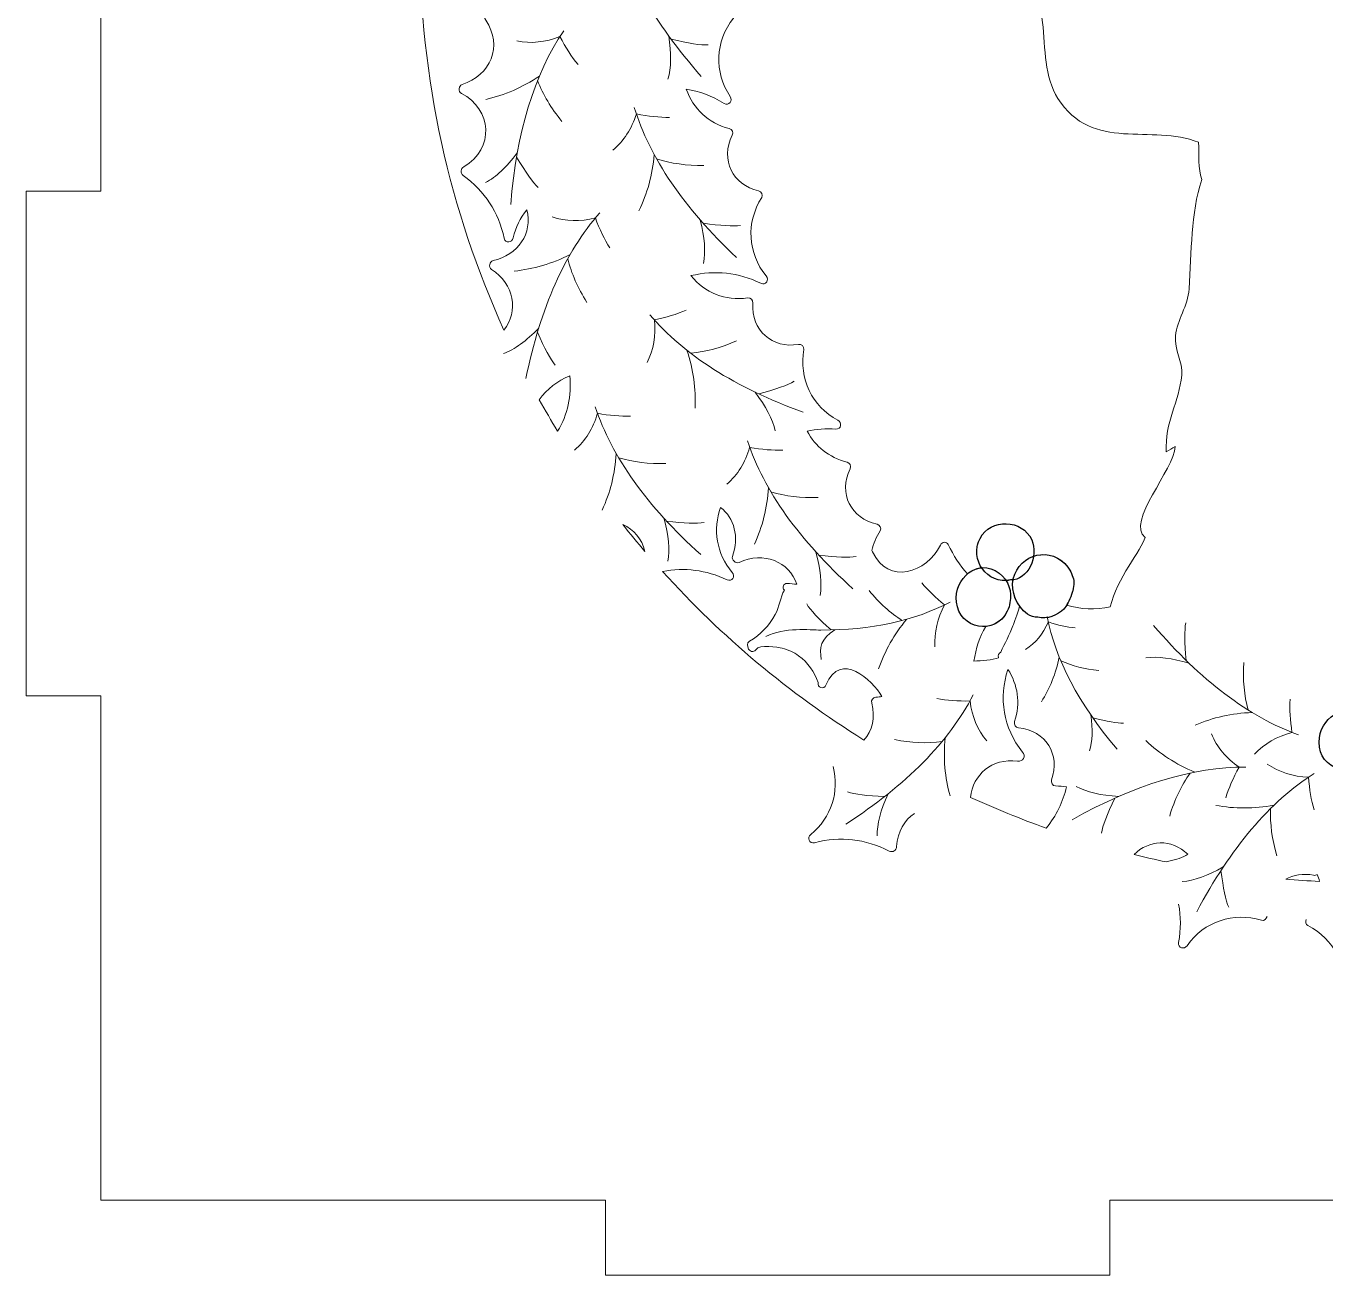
# Model space of a CAD drawing. Header units: millimetres. Extents: x -1983 to 1983, y -412 to 412.
# Drawn here: x -1982.7 to -1930.6, y -24.7 to 25.3 of the extents above; entities that cross this region are included whole.
import ezdxf

# ---------------------------------------------------------------- set-up
doc = ezdxf.new("R2010")
doc.units = ezdxf.units.MM
doc.header["$MEASUREMENT"] = 0
doc.layers.add('Camada 1', color=7, linetype='Continuous')

msp = doc.modelspace()

# ---------------------------------------------------------------- linework, layer by layer
at = {"layer": 'Camada 1', "color": 250, "lineweight": 9}
for points, knots in [([(-1919.0976, -24.6808), (-1919.0976, -24.6808), (-1898.8976, -24.6808), (-1898.8976, -24.6808), (-1898.8976, -24.6808), (-1898.8976, -24.6808), (-1898.8976, -21.6808), (-1898.8976, -21.6808), (-1898.8976, -21.6808), (-1898.8976, -21.6808), (-1878.6976, -21.6808), (-1878.6976, -21.6808), (-1878.6976, -21.6808), (-1878.6976, -21.6808), (-1878.6976, -1.4808), (-1878.6976, -1.4808), (-1878.6976, -1.4808), (-1878.6976, -1.4808), (-1875.6976, -1.4808), (-1875.6976, -1.4808), (-1875.6976, -1.4808), (-1875.6976, -1.4808), (-1875.6976, 18.7192), (-1875.6976, 18.7192), (-1875.6976, 18.7192), (-1875.6976, 18.7192), (-1878.6976, 18.7192), (-1878.6976, 18.7192), (-1878.6976, 18.7192), (-1878.6976, 18.7192), (-1878.6976, 38.9192), (-1878.6976, 38.9192), (-1878.6976, 38.9192), (-1878.6976, 38.9192), (-1875.6976, 38.9192), (-1875.6976, 38.9192), (-1875.6976, 38.9192), (-1875.6976, 38.9192), (-1875.6976, 59.1192), (-1875.6976, 59.1192), (-1875.6976, 59.1192), (-1875.6976, 59.1192), (-1878.6976, 59.1192), (-1878.6976, 59.1192), (-1878.6976, 59.1192), (-1878.6976, 59.1192), (-1878.6976, 79.3192), (-1878.6976, 79.3192), (-1878.6976, 79.3192), (-1878.6976, 79.3192), (-1898.8976, 79.3192), (-1898.8976, 79.3192), (-1898.8976, 79.3192), (-1898.8976, 79.3192), (-1898.8976, 82.3192), (-1898.8976, 82.3192), (-1898.8976, 82.3192), (-1898.8976, 82.3192), (-1919.0976, 82.3192), (-1919.0976, 82.3192), (-1919.0976, 82.3192), (-1919.0976, 82.3192), (-1919.0976, 79.3192), (-1919.0976, 79.3192), (-1919.0976, 79.3192), (-1919.0976, 79.3192), (-1939.2976, 79.3192), (-1939.2976, 79.3192), (-1939.2976, 79.3192), (-1939.2976, 79.3192), (-1939.2976, 82.3192), (-1939.2976, 82.3192), (-1939.2976, 82.3192), (-1939.2976, 82.3192), (-1959.4976, 82.3192), (-1959.4976, 82.3192), (-1959.4976, 82.3192), (-1959.4976, 82.3192), (-1959.4976, 79.3192), (-1959.4976, 79.3192), (-1959.4976, 79.3192), (-1959.4976, 79.3192), (-1979.6976, 79.3192), (-1979.6976, 79.3192), (-1979.6976, 79.3192), (-1979.6976, 79.3192), (-1979.6976, 59.1192), (-1979.6976, 59.1192), (-1979.6976, 59.1192), (-1979.6976, 59.1192), (-1982.6976, 59.1192), (-1982.6976, 59.1192), (-1982.6976, 59.1192), (-1982.6976, 59.1192), (-1982.6976, 38.9192), (-1982.6976, 38.9192), (-1982.6976, 38.9192), (-1982.6976, 38.9192), (-1979.6976, 38.9192), (-1979.6976, 38.9192), (-1979.6976, 38.9192), (-1979.6976, 38.9192), (-1979.6976, 18.7192), (-1979.6976, 18.7192), (-1979.6976, 18.7192), (-1979.6976, 18.7192), (-1982.6976, 18.7192), (-1982.6976, 18.7192), (-1982.6976, 18.7192), (-1982.6976, 18.7192), (-1982.6976, -1.4808), (-1982.6976, -1.4808), (-1982.6976, -1.4808), (-1982.6976, -1.4808), (-1979.6976, -1.4808), (-1979.6976, -1.4808), (-1979.6976, -1.4808), (-1979.6976, -1.4808), (-1979.6976, -21.6808), (-1979.6976, -21.6808), (-1979.6976, -21.6808), (-1979.6976, -21.6808), (-1959.4976, -21.6808), (-1959.4976, -21.6808), (-1959.4976, -21.6808), (-1959.4976, -21.6808), (-1959.4976, -24.6808), (-1959.4976, -24.6808), (-1959.4976, -24.6808), (-1959.4976, -24.6808), (-1939.2976, -24.6808), (-1939.2976, -24.6808), (-1939.2976, -24.6808), (-1939.2976, -24.6808), (-1939.2976, -21.6808), (-1939.2976, -21.6808), (-1939.2976, -21.6808), (-1939.2976, -21.6808), (-1919.0976, -21.6808), (-1919.0976, -21.6808), (-1919.0976, -21.6808), (-1919.0976, -21.6808), (-1919.0976, -24.6808), (-1919.0976, -24.6808)], [0, 0, 0, 0, 0.027027, 0.027027, 0.027027, 0.027027, 0.0540541, 0.0540541, 0.0540541, 0.0540541, 0.0810811, 0.0810811, 0.0810811, 0.0810811, 0.1081081, 0.1081081, 0.1081081, 0.1081081, 0.1351351, 0.1351351, 0.1351351, 0.1351351, 0.1621622, 0.1621622, 0.1621622, 0.1621622, 0.1891892, 0.1891892, 0.1891892, 0.1891892, 0.2162162, 0.2162162, 0.2162162, 0.2162162, 0.2432432, 0.2432432, 0.2432432, 0.2432432, 0.2702703, 0.2702703, 0.2702703, 0.2702703, 0.2972973, 0.2972973, 0.2972973, 0.2972973, 0.3243243, 0.3243243, 0.3243243, 0.3243243, 0.3513514, 0.3513514, 0.3513514, 0.3513514, 0.3783784, 0.3783784, 0.3783784, 0.3783784, 0.4054054, 0.4054054, 0.4054054, 0.4054054, 0.4324324, 0.4324324, 0.4324324, 0.4324324, 0.4594595, 0.4594595, 0.4594595, 0.4594595, 0.4864865, 0.4864865, 0.4864865, 0.4864865, 0.5135135, 0.5135135, 0.5135135, 0.5135135, 0.5405405, 0.5405405, 0.5405405, 0.5405405, 0.5675676, 0.5675676, 0.5675676, 0.5675676, 0.5945946, 0.5945946, 0.5945946, 0.5945946, 0.6216216, 0.6216216, 0.6216216, 0.6216216, 0.6486486, 0.6486486, 0.6486486, 0.6486486, 0.6756757, 0.6756757, 0.6756757, 0.6756757, 0.7027027, 0.7027027, 0.7027027, 0.7027027, 0.7297297, 0.7297297, 0.7297297, 0.7297297, 0.7567568, 0.7567568, 0.7567568, 0.7567568, 0.7837838, 0.7837838, 0.7837838, 0.7837838, 0.8108108, 0.8108108, 0.8108108, 0.8108108, 0.8378378, 0.8378378, 0.8378378, 0.8378378, 0.8648649, 0.8648649, 0.8648649, 0.8648649, 0.8918919, 0.8918919, 0.8918919, 0.8918919, 0.9189189, 0.9189189, 0.9189189, 0.9189189, 0.9459459, 0.9459459, 0.9459459, 0.9459459, 1, 1, 1, 1]), ([(-1960.5941, 23.7929), (-1960.8506, 24.1038), (-1961.0916, 24.4778), (-1961.3173, 24.9147), (-1961.3173, 24.9147), (-1961.9012, 24.6836), (-1962.4763, 24.6253), (-1963.0425, 24.7399)], [0, 0, 0, 0, 0.3333333, 0.3333333, 0.3333333, 0.3333333, 1, 1, 1, 1]), ([(-1956.9302, 21.6788), (-1957.3332, 21.6739), (-1957.7756, 21.7206), (-1958.2575, 21.8188), (-1958.2575, 21.8188), (-1958.4436, 21.219), (-1958.7588, 20.7345), (-1959.2031, 20.3653)], [0, 0, 0, 0, 0.3333333, 0.3333333, 0.3333333, 0.3333333, 1, 1, 1, 1]), ([(-1959.3194, 16.4496), (-1959.5356, 16.7898), (-1959.7286, 17.1907), (-1959.8986, 17.6522), (-1959.8986, 17.6522), (-1960.5066, 17.4949), (-1961.0845, 17.5081), (-1961.6322, 17.6917)], [0, 0, 0, 0, 0.3333333, 0.3333333, 0.3333333, 0.3333333, 1, 1, 1, 1]), ([(-1956.2623, 13.9621), (-1956.6305, 13.798), (-1957.0552, 13.6658), (-1957.5366, 13.5651), (-1957.5366, 13.5651), (-1957.47, 12.9406), (-1957.5676, 12.3709), (-1957.8295, 11.8559)], [0, 0, 0, 0, 0.3333333, 0.3333333, 0.3333333, 0.3333333, 1, 1, 1, 1]), ([(-1958.4853, 9.7171), (-1958.8881, 9.7032), (-1959.3314, 9.7399), (-1959.8154, 9.8272), (-1959.8154, 9.8272), (-1959.988, 9.2233), (-1960.2922, 8.7319), (-1960.728, 8.3527)], [0, 0, 0, 0, 0.3333333, 0.3333333, 0.3333333, 0.3333333, 1, 1, 1, 1]), ([(-1952.3902, 8.3537), (-1952.793, 8.3397), (-1953.2363, 8.3765), (-1953.7203, 8.4638), (-1953.7203, 8.4638), (-1953.8929, 7.8599), (-1954.1971, 7.3684), (-1954.633, 6.9893)], [0, 0, 0, 0, 0.3333333, 0.3333333, 0.3333333, 0.3333333, 1, 1, 1, 1]), ([(-1946.8224, 3.0366), (-1946.5789, 2.737), (-1946.277, 2.4434), (-1945.9168, 2.1557), (-1945.9168, 2.1557), (-1946.2012, 1.6123), (-1946.3299, 1.0521), (-1946.3031, 0.4752)], [0, 0, 0, 0, 0.3333333, 0.3333333, 0.3333333, 0.3333333, 1, 1, 1, 1]), ([(-1945.6914, 2.2706), (-1947.1184, 1.5152), (-1948.8471, 1.1409), (-1950.8771, 1.1477), (-1950.8771, 1.1477), (-1951.3007, 1.1491), (-1952.3332, 1.265), (-1953.074, 0.892)], [0, 0, 0, 0, 0.3333333, 0.3333333, 0.3333333, 0.3333333, 1, 1, 1, 1]), ([(-1940.6847, 1.2328), (-1941.0158, 1.2662), (-1941.3743, 1.3457), (-1941.7604, 1.471), (-1941.7604, 1.471), (-1941.9688, 0.9963), (-1942.2724, 0.6282), (-1942.6711, 0.3666)], [0, 0, 0, 0, 0.3333333, 0.3333333, 0.3333333, 0.3333333, 1, 1, 1, 1]), ([(-1946.2273, -1.5914), (-1945.8317, -1.6688), (-1945.3881, -1.7025), (-1944.8964, -1.6927), (-1944.8964, -1.6927), (-1944.8214, -2.3163), (-1944.5987, -2.8496), (-1944.2281, -3.2929)], [0, 0, 0, 0, 0.3333333, 0.3333333, 0.3333333, 0.3333333, 1, 1, 1, 1]), ([(-1932.0774, -1.621), (-1932.1026, -2.0232), (-1932.0782, -2.4674), (-1932.0044, -2.9537), (-1932.0044, -2.9537), (-1932.6129, -3.1093), (-1933.1127, -3.3997), (-1933.5038, -3.8248)], [0, 0, 0, 0, 0.3333333, 0.3333333, 0.3333333, 0.3333333, 1, 1, 1, 1]), ([(-1934.6536, -5.5699), (-1934.5376, -5.1839), (-1934.3607, -4.7757), (-1934.1228, -4.3453), (-1934.1228, -4.3453), (-1934.6395, -3.9882), (-1935.0075, -3.5425), (-1935.2269, -3.0081)], [0, 0, 0, 0, 0.3333333, 0.3333333, 0.3333333, 0.3333333, 1, 1, 1, 1]), ([(-1947.1189, -6.1962), (-1947.5166, -6.4617), (-1947.7987, -6.918), (-1947.8367, -7.5206), (-1947.8367, -7.5206), (-1947.8463, -7.6723), (-1947.9889, -7.7753), (-1948.1334, -7.7026), (-1948.1334, -7.7026), (-1949.102, -7.2149), (-1950.0692, -7.104), (-1951.1215, -7.3685), (-1951.1215, -7.3685), (-1951.3359, -7.4225), (-1951.4287, -7.1641), (-1951.2728, -7.0371), (-1951.2728, -7.0371), (-1950.4417, -6.3601), (-1950.123, -5.3271), (-1950.3753, -4.322)], [0, 0, 0, 0, 0.1666667, 0.1666667, 0.1666667, 0.1666667, 0.3333333, 0.3333333, 0.3333333, 0.3333333, 0.5, 0.5, 0.5, 0.5, 0.6666667, 0.6666667, 0.6666667, 0.6666667, 1, 1, 1, 1]), ([(-1931.122, -6.0585), (-1931.234, -5.6713), (-1931.3067, -5.2324), (-1931.3404, -4.7418), (-1931.3404, -4.7418), (-1931.9681, -4.7221), (-1932.519, -4.5472), (-1932.9932, -4.2172)], [0, 0, 0, 0, 0.3333333, 0.3333333, 0.3333333, 0.3333333, 1, 1, 1, 1]), ([(-1933.0036, -10.3299), (-1933.0241, -10.4258), (-1933.1246, -10.5049), (-1933.2257, -10.475), (-1933.2257, -10.475), (-1934.3565, -10.1392), (-1935.5202, -10.518), (-1936.2005, -11.4925), (-1936.2005, -11.4925), (-1936.3159, -11.6575), (-1936.5803, -11.5841), (-1936.5425, -11.3662), (-1936.5425, -11.3662), (-1936.4489, -10.8281), (-1936.4485, -10.3186), (-1936.5425, -9.8266)], [0, 0, 0, 0, 0.2, 0.2, 0.2, 0.2, 0.4, 0.4, 0.4, 0.4, 0.6, 0.6, 0.6, 0.6, 1, 1, 1, 1]), ([(-1927.4457, -10.4735), (-1927.4479, -10.8333), (-1927.3253, -11.2119), (-1927.0513, -11.5616), (-1927.0513, -11.5616), (-1926.9577, -11.681), (-1926.9956, -11.8529), (-1927.1519, -11.8947), (-1927.1519, -11.8947), (-1928.1997, -12.1746), (-1928.9958, -12.7349), (-1929.6058, -13.6323), (-1929.6058, -13.6323), (-1929.7301, -13.8151), (-1929.9711, -13.684), (-1929.9392, -13.4852), (-1929.9392, -13.4852), (-1929.7502, -12.3118), (-1930.3227, -11.2303), (-1931.3687, -10.6849), (-1931.3687, -10.6849), (-1931.454, -10.6404), (-1931.4758, -10.531), (-1931.4394, -10.449)], [0, 0, 0, 0, 0.1428571, 0.1428571, 0.1428571, 0.1428571, 0.2857143, 0.2857143, 0.2857143, 0.2857143, 0.4285714, 0.4285714, 0.4285714, 0.4285714, 0.5714286, 0.5714286, 0.5714286, 0.5714286, 0.7142857, 0.7142857, 0.7142857, 0.7142857, 1, 1, 1, 1])]:
    msp.add_open_spline(points, degree=3, knots=knots, dxfattribs=at)
at = {"layer": 'Camada 1', "color": 250, "lineweight": 20}
for points, knots in [([(-1942.3514, 4.1059), (-1941.8858, 4.2622), (-1941.3338, 4.1375), (-1940.9774, 3.666), (-1940.9774, 3.666), (-1940.8961, 3.5585), (-1940.8408, 3.4437), (-1940.8038, 3.3266), (-1940.8038, 3.3266), (-1940.7138, 3.1745), (-1940.725, 2.9503), (-1940.784, 2.7242), (-1940.784, 2.7242), (-1940.796, 2.6734), (-1940.8111, 2.6234), (-1940.8298, 2.5742), (-1940.8298, 2.5742), (-1940.885, 2.4143), (-1940.9581, 2.2629), (-1941.0298, 2.1465), (-1941.0298, 2.1465), (-1940.4736, 1.9744), (-1939.878, 1.944), (-1939.2812, 2.0804), (-1939.2812, 2.0804), (-1939.0178, 3.1943), (-1938.0346, 4.3632), (-1937.8806, 4.8602), (-1937.8806, 4.8602), (-1938.6787, 5.4602), (-1936.6993, 7.5921), (-1936.6871, 8.4948), (-1936.6871, 8.4948), (-1936.805, 8.441), (-1936.9036, 8.3438), (-1937.0382, 8.2865), (-1937.0382, 8.2865), (-1937.1072, 9.4604), (-1936.5107, 10.3134), (-1936.4217, 11.3521), (-1936.4217, 11.3521), (-1936.3721, 11.9198), (-1936.7168, 12.3376), (-1936.6663, 12.9305), (-1936.6663, 12.9305), (-1936.6112, 13.5604), (-1936.17, 14.1311), (-1936.1239, 14.8067), (-1936.1239, 14.8067), (-1936.0191, 16.3207), (-1936.0666, 17.8091), (-1935.6186, 19.1868), (-1935.6186, 19.1868), (-1935.7641, 19.6492), (-1935.7286, 20.176), (-1935.7442, 20.6804), (-1935.7442, 20.6804), (-1937.6276, 21.4385), (-1939.9945, 20.2576), (-1941.3798, 22.4385), (-1941.3798, 22.4385), (-1942.4545, 24.1318), (-1941.2348, 27.0338), (-1943.4934, 27.9385), (-1943.4934, 27.9385), (-1944.4749, 28.3318), (-1945.6861, 28.1819), (-1946.7095, 28.7066), (-1946.7095, 28.7066), (-1947.6799, 29.2043), (-1948.5678, 29.9138), (-1949.2919, 30.7269), (-1949.2919, 30.7269), (-1950.6905, 32.2954), (-1951.3207, 34.0255), (-1951.2692, 36.0738), (-1951.2692, 36.0738), (-1950.9768, 35.0301), (-1949.9301, 32.3313), (-1948.7165, 31.9935), (-1948.7165, 31.9935), (-1946.4157, 31.3529), (-1948.5269, 35.1344), (-1948.9553, 35.8432), (-1948.9553, 35.8432), (-1950.4824, 38.3696), (-1952.3304, 42.351), (-1951.281, 45.448), (-1951.281, 45.448), (-1951.5696, 45.074), (-1951.7574, 44.6175), (-1951.8126, 44.1068), (-1951.8126, 44.1068), (-1951.8342, 43.9067), (-1952.1014, 43.844), (-1952.173, 44.053), (-1952.173, 44.053), (-1952.303, 44.433), (-1952.4699, 44.7753), (-1952.6759, 45.0834), (-1952.6759, 45.0834), (-1953.1306, 44.5551), (-1953.329, 43.8887), (-1953.2309, 43.1424), (-1953.2309, 43.1424), (-1953.215, 43.0206), (-1953.31, 42.9174), (-1953.4336, 42.9267), (-1953.4336, 42.9267), (-1954.5283, 43.0088), (-1955.2672, 42.1473), (-1955.0873, 41.0998), (-1955.0873, 41.0998), (-1955.0679, 40.9876), (-1955.1691, 40.8651), (-1955.2884, 40.8853), (-1955.2884, 40.8853), (-1956.3268, 41.0613), (-1957.3223, 40.6688), (-1957.921, 39.8358), (-1957.921, 39.8358), (-1957.6739, 39.4588), (-1957.2565, 39.1869), (-1956.6974, 39.1147), (-1956.6974, 39.1147), (-1956.4758, 39.086), (-1956.4175, 38.841), (-1956.5959, 38.7105), (-1956.5959, 38.7105), (-1957.1949, 38.2723), (-1957.6033, 37.6886), (-1957.8188, 37.0349), (-1957.8188, 37.0349), (-1957.6822, 37.0253), (-1957.5167, 36.9969), (-1957.355, 36.9497), (-1957.355, 36.9497), (-1957.3046, 36.9363), (-1957.2552, 36.9196), (-1957.2068, 36.8998), (-1957.2068, 36.8998), (-1956.9884, 36.8169), (-1956.7992, 36.696), (-1956.7274, 36.5345), (-1956.7274, 36.5345), (-1956.6533, 36.4365), (-1956.5919, 36.3249), (-1956.5514, 36.1964), (-1956.5514, 36.1964), (-1956.3538, 35.5692), (-1956.6462, 34.9936), (-1957.1289, 34.7339)], [0, 0, 0, 0, 0.025641, 0.025641, 0.025641, 0.025641, 0.0512821, 0.0512821, 0.0512821, 0.0512821, 0.0769231, 0.0769231, 0.0769231, 0.0769231, 0.1025641, 0.1025641, 0.1025641, 0.1025641, 0.1282051, 0.1282051, 0.1282051, 0.1282051, 0.1538462, 0.1538462, 0.1538462, 0.1538462, 0.1794872, 0.1794872, 0.1794872, 0.1794872, 0.2051282, 0.2051282, 0.2051282, 0.2051282, 0.2307692, 0.2307692, 0.2307692, 0.2307692, 0.2564103, 0.2564103, 0.2564103, 0.2564103, 0.2820513, 0.2820513, 0.2820513, 0.2820513, 0.3076923, 0.3076923, 0.3076923, 0.3076923, 0.3333333, 0.3333333, 0.3333333, 0.3333333, 0.3589744, 0.3589744, 0.3589744, 0.3589744, 0.3846154, 0.3846154, 0.3846154, 0.3846154, 0.4102564, 0.4102564, 0.4102564, 0.4102564, 0.4358974, 0.4358974, 0.4358974, 0.4358974, 0.4615385, 0.4615385, 0.4615385, 0.4615385, 0.4871795, 0.4871795, 0.4871795, 0.4871795, 0.5128205, 0.5128205, 0.5128205, 0.5128205, 0.5384615, 0.5384615, 0.5384615, 0.5384615, 0.5641026, 0.5641026, 0.5641026, 0.5641026, 0.5897436, 0.5897436, 0.5897436, 0.5897436, 0.6153846, 0.6153846, 0.6153846, 0.6153846, 0.6410256, 0.6410256, 0.6410256, 0.6410256, 0.6666667, 0.6666667, 0.6666667, 0.6666667, 0.6923077, 0.6923077, 0.6923077, 0.6923077, 0.7179487, 0.7179487, 0.7179487, 0.7179487, 0.7435897, 0.7435897, 0.7435897, 0.7435897, 0.7692308, 0.7692308, 0.7692308, 0.7692308, 0.7948718, 0.7948718, 0.7948718, 0.7948718, 0.8205128, 0.8205128, 0.8205128, 0.8205128, 0.8461538, 0.8461538, 0.8461538, 0.8461538, 0.8717949, 0.8717949, 0.8717949, 0.8717949, 0.8974359, 0.8974359, 0.8974359, 0.8974359, 0.9230769, 0.9230769, 0.9230769, 0.9230769, 0.9487179, 0.9487179, 0.9487179, 0.9487179, 1, 1, 1, 1]), ([(-1963.5584, 13.1605), (-1962.9624, 13.9024), (-1963.1427, 15.0071), (-1964.0584, 15.5916), (-1964.0584, 15.5916), (-1964.1831, 15.671), (-1964.1421, 15.9108), (-1963.9973, 15.9435), (-1963.9973, 15.9435), (-1962.9921, 16.1704), (-1962.4001, 17.0334), (-1962.6459, 17.973), (-1962.6459, 17.973), (-1962.9032, 17.6595), (-1963.0902, 17.2803), (-1963.185, 16.8512), (-1963.185, 16.8512), (-1963.2286, 16.6547), (-1963.5009, 16.6215), (-1963.5492, 16.8373), (-1963.5492, 16.8373), (-1963.7859, 17.8961), (-1964.3197, 18.7104), (-1965.1908, 19.3565), (-1965.1908, 19.3565), (-1965.3207, 19.4527), (-1965.2926, 19.6266), (-1965.1616, 19.7032), (-1965.1616, 19.7032), (-1963.9262, 20.4254), (-1964.0414, 22.0033), (-1965.2651, 22.6409), (-1965.2651, 22.6409), (-1965.3963, 22.7092), (-1965.3764, 22.9515), (-1965.2351, 22.9968), (-1965.2351, 22.9968), (-1964.0985, 23.3606), (-1963.5887, 24.5252), (-1964.2861, 25.5683), (-1964.2861, 25.5683), (-1964.4103, 25.7541), (-1964.264, 25.9592), (-1964.0484, 25.9106), (-1964.0484, 25.9106), (-1962.6993, 25.6069), (-1961.4045, 26.1334), (-1960.5443, 27.1822), (-1960.5443, 27.1822), (-1960.7836, 27.4534), (-1961.1292, 27.6509), (-1961.5689, 27.7271), (-1961.5689, 27.7271), (-1961.7891, 27.7655), (-1961.8367, 28.0128), (-1961.6528, 28.1354), (-1961.6528, 28.1354), (-1960.5801, 28.8511), (-1960.0626, 30.0305), (-1960.1324, 31.2782), (-1960.1324, 31.2782), (-1960.7247, 30.9222), (-1961.0426, 30.2529), (-1960.5794, 29.4683), (-1960.5794, 29.4683), (-1960.4863, 29.3108), (-1960.6732, 29.1764), (-1960.8056, 29.2403), (-1960.8056, 29.2403), (-1960.83, 29.2293), (-1960.8581, 29.2256), (-1960.8891, 29.2368), (-1960.8891, 29.2368), (-1961.4964, 29.4538), (-1962.2509, 29.0968), (-1962.7155, 28.7055), (-1962.7155, 28.7055), (-1963.1554, 28.335), (-1963.3019, 27.8723), (-1963.5976, 27.4107), (-1963.5976, 27.4107), (-1963.6749, 27.2897), (-1963.8709, 27.336), (-1963.8794, 27.4793), (-1963.8794, 27.4793), (-1964.2169, 27.5146), (-1964.5376, 27.701), (-1964.8831, 27.7447), (-1964.8831, 27.7447), (-1965.3919, 27.8093), (-1965.8873, 27.7348), (-1966.3581, 27.5319), (-1966.3581, 27.5319), (-1966.4968, 27.4722), (-1966.5607, 27.5885), (-1966.6121, 27.6437), (-1966.6121, 27.6437), (-1966.7034, 27.7418), (-1966.6388, 27.9478), (-1966.4872, 27.9303), (-1966.4872, 27.9303), (-1966.2282, 27.9004), (-1965.8879, 28.6028), (-1965.8258, 28.7605), (-1965.8258, 28.7605), (-1965.7378, 28.9838), (-1965.6921, 29.2259), (-1965.691, 29.4658), (-1965.691, 29.4658), (-1965.6887, 29.9312), (-1965.8653, 30.347), (-1966.1097, 30.7303), (-1966.1097, 30.7303), (-1966.2092, 30.7582), (-1966.237, 30.8469), (-1966.2145, 30.9236), (-1966.2145, 30.9236), (-1966.2003, 31.0168), (-1966.0956, 31.0606), (-1966.0163, 31.0425), (-1966.0163, 31.0425), (-1964.5161, 30.7003), (-1964.7868, 32.4392), (-1965.0862, 33.1327), (-1965.0862, 33.1327), (-1965.1412, 33.0756), (-1965.1946, 33.0153), (-1965.2462, 32.9518), (-1965.2462, 32.9518), (-1965.3238, 32.8566), (-1965.4641, 32.8547), (-1965.5423, 32.9508), (-1965.5423, 32.9508), (-1965.8471, 33.3258), (-1966.2375, 33.525), (-1966.6333, 33.558), (-1966.6333, 33.558), (-1966.831, 31.9933), (-1966.9329, 30.3988), (-1966.9329, 28.7804), (-1966.9329, 28.7804), (-1966.9329, 23.2094), (-1965.7257, 17.9203), (-1963.5584, 13.1605)], [0, 0, 0, 0, 0.027027, 0.027027, 0.027027, 0.027027, 0.0540541, 0.0540541, 0.0540541, 0.0540541, 0.0810811, 0.0810811, 0.0810811, 0.0810811, 0.1081081, 0.1081081, 0.1081081, 0.1081081, 0.1351351, 0.1351351, 0.1351351, 0.1351351, 0.1621622, 0.1621622, 0.1621622, 0.1621622, 0.1891892, 0.1891892, 0.1891892, 0.1891892, 0.2162162, 0.2162162, 0.2162162, 0.2162162, 0.2432432, 0.2432432, 0.2432432, 0.2432432, 0.2702703, 0.2702703, 0.2702703, 0.2702703, 0.2972973, 0.2972973, 0.2972973, 0.2972973, 0.3243243, 0.3243243, 0.3243243, 0.3243243, 0.3513514, 0.3513514, 0.3513514, 0.3513514, 0.3783784, 0.3783784, 0.3783784, 0.3783784, 0.4054054, 0.4054054, 0.4054054, 0.4054054, 0.4324324, 0.4324324, 0.4324324, 0.4324324, 0.4594595, 0.4594595, 0.4594595, 0.4594595, 0.4864865, 0.4864865, 0.4864865, 0.4864865, 0.5135135, 0.5135135, 0.5135135, 0.5135135, 0.5405405, 0.5405405, 0.5405405, 0.5405405, 0.5675676, 0.5675676, 0.5675676, 0.5675676, 0.5945946, 0.5945946, 0.5945946, 0.5945946, 0.6216216, 0.6216216, 0.6216216, 0.6216216, 0.6486486, 0.6486486, 0.6486486, 0.6486486, 0.6756757, 0.6756757, 0.6756757, 0.6756757, 0.7027027, 0.7027027, 0.7027027, 0.7027027, 0.7297297, 0.7297297, 0.7297297, 0.7297297, 0.7567568, 0.7567568, 0.7567568, 0.7567568, 0.7837838, 0.7837838, 0.7837838, 0.7837838, 0.8108108, 0.8108108, 0.8108108, 0.8108108, 0.8378378, 0.8378378, 0.8378378, 0.8378378, 0.8648649, 0.8648649, 0.8648649, 0.8648649, 0.8918919, 0.8918919, 0.8918919, 0.8918919, 0.9189189, 0.9189189, 0.9189189, 0.9189189, 0.9459459, 0.9459459, 0.9459459, 0.9459459, 1, 1, 1, 1]), ([(-1958.6321, 33.3284), (-1958.7609, 33.2021), (-1958.9237, 33.1157), (-1959.1018, 33.0707), (-1959.1018, 33.0707), (-1959.0026, 32.6279), (-1958.8272, 32.1937), (-1958.5928, 31.7673), (-1958.5928, 31.7673), (-1958.5167, 31.6288), (-1958.6493, 31.5003), (-1958.7868, 31.5242), (-1958.7868, 31.5242), (-1959.0785, 31.5748), (-1959.3781, 31.5563), (-1959.6542, 31.4807), (-1959.6542, 31.4807), (-1959.3576, 31.2282), (-1958.597, 31.0115), (-1958.3784, 30.9418), (-1958.3784, 30.9418), (-1958.0088, 30.824), (-1957.6284, 30.7633), (-1957.2514, 30.6809), (-1957.2514, 30.6809), (-1957.172, 30.7116), (-1957.0783, 30.6972), (-1957.0335, 30.6205), (-1957.0335, 30.6205), (-1957.0117, 30.5998), (-1957.0026, 30.5683), (-1957.0062, 30.5377), (-1957.0062, 30.5377), (-1956.8654, 29.5859), (-1956.306, 28.8727), (-1955.3973, 28.5314), (-1955.3973, 28.5314), (-1955.2823, 28.4882), (-1955.236, 28.3557), (-1955.3023, 28.2512), (-1955.3023, 28.2512), (-1955.8899, 27.3236), (-1955.4773, 26.2664), (-1954.4682, 25.9324), (-1954.4682, 25.9324), (-1954.3601, 25.8966), (-1954.2996, 25.7497), (-1954.3737, 25.6538), (-1954.3737, 25.6538), (-1955.0947, 24.7202), (-1955.1611, 23.4984), (-1954.4975, 22.5122), (-1954.4975, 22.5122), (-1954.3853, 22.3453), (-1954.5492, 22.125), (-1954.7386, 22.2389), (-1954.7386, 22.2389), (-1955.2332, 22.5362), (-1955.7355, 22.7248), (-1956.2583, 22.8085), (-1956.2583, 22.8085), (-1955.9797, 22.015), (-1955.3865, 21.4585), (-1954.5395, 21.232), (-1954.5395, 21.232), (-1954.4209, 21.2001), (-1954.3618, 21.0729), (-1954.4175, 20.9623), (-1954.4175, 20.9623), (-1954.9116, 19.9818), (-1954.3977, 18.97), (-1953.3608, 18.7363), (-1953.3608, 18.7363), (-1953.2496, 18.7113), (-1953.1751, 18.5709), (-1953.2394, 18.4683), (-1953.2394, 18.4683), (-1953.8658, 17.4686), (-1953.8124, 16.2462), (-1953.0556, 15.3295), (-1953.0556, 15.3295), (-1952.9275, 15.1744), (-1953.0691, 14.9393), (-1953.2689, 15.0341), (-1953.2689, 15.0341), (-1954.1881, 15.4704), (-1955.0987, 15.5685), (-1956.0707, 15.3408), (-1956.0707, 15.3408), (-1955.505, 14.6504), (-1954.7143, 14.3279), (-1953.8041, 14.4459), (-1953.8041, 14.4459), (-1953.6823, 14.4616), (-1953.5793, 14.3664), (-1953.5888, 14.2428), (-1953.5888, 14.2428), (-1953.6728, 13.1482), (-1952.8126, 12.4078), (-1951.7648, 12.586), (-1951.7648, 12.586), (-1951.6526, 12.6052), (-1951.5302, 12.5037), (-1951.5506, 12.3844), (-1951.5506, 12.3844), (-1951.7498, 11.2216), (-1951.2355, 10.1112), (-1950.1869, 9.5514), (-1950.1869, 9.5514), (-1950.0093, 9.4566), (-1950.0509, 9.1853), (-1950.2716, 9.197), (-1950.2716, 9.197), (-1950.6727, 9.2184), (-1951.0525, 9.1914), (-1951.4152, 9.1153), (-1951.4152, 9.1153), (-1951.0951, 8.4961), (-1950.5509, 8.0632), (-1949.822, 7.8755), (-1949.822, 7.8755), (-1949.703, 7.8447), (-1949.6428, 7.718), (-1949.6975, 7.6069), (-1949.6975, 7.6069), (-1950.1826, 6.622), (-1949.6594, 5.6149), (-1948.6205, 5.3906), (-1948.6205, 5.3906), (-1948.5092, 5.3667), (-1948.4334, 5.227), (-1948.4966, 5.1238), (-1948.4966, 5.1238), (-1948.6511, 4.8723), (-1948.7629, 4.607), (-1948.8317, 4.3366), (-1948.8317, 4.3366), (-1948.8177, 4.3226), (-1948.8055, 4.3048), (-1948.7957, 4.2829), (-1948.7957, 4.2829), (-1948.1869, 2.9165), (-1946.6109, 3.4462), (-1946.0814, 4.552), (-1946.0814, 4.552), (-1946.0212, 4.6778), (-1945.8396, 4.7115), (-1945.771, 4.5692), (-1945.771, 4.5692), (-1945.5593, 4.1309), (-1945.3072, 3.7363), (-1945.0039, 3.3989), (-1945.0039, 3.3989), (-1944.9736, 3.4245), (-1944.9424, 3.4484), (-1944.9102, 3.4706), (-1944.9102, 3.4706), (-1944.7685, 3.5677), (-1944.6069, 3.6297), (-1944.4356, 3.6441)], [0, 0, 0, 0, 0.0243902, 0.0243902, 0.0243902, 0.0243902, 0.0487805, 0.0487805, 0.0487805, 0.0487805, 0.0731707, 0.0731707, 0.0731707, 0.0731707, 0.097561, 0.097561, 0.097561, 0.097561, 0.1219512, 0.1219512, 0.1219512, 0.1219512, 0.1463415, 0.1463415, 0.1463415, 0.1463415, 0.1707317, 0.1707317, 0.1707317, 0.1707317, 0.195122, 0.195122, 0.195122, 0.195122, 0.2195122, 0.2195122, 0.2195122, 0.2195122, 0.2439024, 0.2439024, 0.2439024, 0.2439024, 0.2682927, 0.2682927, 0.2682927, 0.2682927, 0.2926829, 0.2926829, 0.2926829, 0.2926829, 0.3170732, 0.3170732, 0.3170732, 0.3170732, 0.3414634, 0.3414634, 0.3414634, 0.3414634, 0.3658537, 0.3658537, 0.3658537, 0.3658537, 0.3902439, 0.3902439, 0.3902439, 0.3902439, 0.4146341, 0.4146341, 0.4146341, 0.4146341, 0.4390244, 0.4390244, 0.4390244, 0.4390244, 0.4634146, 0.4634146, 0.4634146, 0.4634146, 0.4878049, 0.4878049, 0.4878049, 0.4878049, 0.5121951, 0.5121951, 0.5121951, 0.5121951, 0.5365854, 0.5365854, 0.5365854, 0.5365854, 0.5609756, 0.5609756, 0.5609756, 0.5609756, 0.5853659, 0.5853659, 0.5853659, 0.5853659, 0.6097561, 0.6097561, 0.6097561, 0.6097561, 0.6341463, 0.6341463, 0.6341463, 0.6341463, 0.6585366, 0.6585366, 0.6585366, 0.6585366, 0.6829268, 0.6829268, 0.6829268, 0.6829268, 0.7073171, 0.7073171, 0.7073171, 0.7073171, 0.7317073, 0.7317073, 0.7317073, 0.7317073, 0.7560976, 0.7560976, 0.7560976, 0.7560976, 0.7804878, 0.7804878, 0.7804878, 0.7804878, 0.804878, 0.804878, 0.804878, 0.804878, 0.8292683, 0.8292683, 0.8292683, 0.8292683, 0.8536585, 0.8536585, 0.8536585, 0.8536585, 0.8780488, 0.8780488, 0.8780488, 0.8780488, 0.902439, 0.902439, 0.902439, 0.902439, 0.9268293, 0.9268293, 0.9268293, 0.9268293, 0.9512195, 0.9512195, 0.9512195, 0.9512195, 1, 1, 1, 1]), ([(-1961.4094, 9.1142), (-1961.0054, 9.7693), (-1960.844, 10.5396), (-1960.9223, 11.3228), (-1960.9223, 11.3228), (-1961.4174, 11.1344), (-1961.8408, 10.8058), (-1962.1427, 10.3662), (-1962.1427, 10.3662), (-1961.9061, 9.9437), (-1961.6616, 9.5263), (-1961.4094, 9.1142)], [0, 0, 0, 0, 0.25, 0.25, 0.25, 0.25, 0.5, 0.5, 0.5, 0.5, 1, 1, 1, 1]), ([(-1949.1472, -3.2563), (-1948.8132, -2.8914), (-1948.6741, -2.3606), (-1948.8346, -1.7797), (-1948.8346, -1.7797), (-1948.8677, -1.6604), (-1948.785, -1.5471), (-1948.6623, -1.5392), (-1948.6623, -1.5392), (-1948.5806, -1.534), (-1948.5006, -1.5255), (-1948.4222, -1.5137), (-1948.4222, -1.5137), (-1948.8136, -0.8677), (-1950.0738, 0.3611), (-1950.6646, -1.0598), (-1950.6646, -1.0598), (-1950.6959, -1.135), (-1950.7922, -1.1948), (-1950.8763, -1.1524), (-1950.8763, -1.1524), (-1950.9521, -1.1263), (-1951.0081, -1.0522), (-1950.9732, -0.9548), (-1950.9732, -0.9548), (-1951.1438, -0.5336), (-1951.3802, -0.1488), (-1951.7607, 0.1192), (-1951.7607, 0.1192), (-1951.9569, 0.2574), (-1952.1807, 0.3604), (-1952.4137, 0.4182), (-1952.4137, 0.4182), (-1952.5781, 0.4589), (-1953.3479, 0.5888), (-1953.4736, 0.3605), (-1953.4736, 0.3605), (-1953.5471, 0.2268), (-1953.7525, 0.2935), (-1953.7795, 0.4248), (-1953.7795, 0.4248), (-1953.7948, 0.4989), (-1953.8523, 0.6182), (-1953.7234, 0.6966), (-1953.7234, 0.6966), (-1953.2852, 0.9626), (-1952.9373, 1.3232), (-1952.695, 1.7751), (-1952.695, 1.7751), (-1952.5303, 2.082), (-1952.4963, 2.4514), (-1952.3295, 2.7468), (-1952.3295, 2.7468), (-1952.4412, 2.8368), (-1952.3653, 3.0234), (-1952.222, 3.0163), (-1952.222, 3.0163), (-1952.0856, 3.0097), (-1951.9547, 2.9955), (-1951.8263, 2.9801), (-1951.8263, 2.9801), (-1952.1343, 3.8784), (-1953.1616, 4.317), (-1954.1446, 3.8584), (-1954.1446, 3.8584), (-1954.2787, 3.7957), (-1954.459, 3.9589), (-1954.409, 4.0987), (-1954.409, 4.0987), (-1954.1338, 4.8659), (-1954.333, 5.6284), (-1954.886, 6.0606), (-1954.886, 6.0606), (-1955.2029, 5.1793), (-1955.0498, 4.2116), (-1954.4159, 3.4582), (-1954.4159, 3.4582), (-1954.2864, 3.304), (-1954.4259, 3.0677), (-1954.6265, 3.1607), (-1954.6265, 3.1607), (-1955.4777, 3.5553), (-1956.3189, 3.6624), (-1957.2052, 3.4912), (-1957.2052, 3.4912), (-1954.8516, 0.8862), (-1952.1396, -1.3889), (-1949.1472, -3.2563)], [0, 0, 0, 0, 0.0434783, 0.0434783, 0.0434783, 0.0434783, 0.0869565, 0.0869565, 0.0869565, 0.0869565, 0.1304348, 0.1304348, 0.1304348, 0.1304348, 0.173913, 0.173913, 0.173913, 0.173913, 0.2173913, 0.2173913, 0.2173913, 0.2173913, 0.2608696, 0.2608696, 0.2608696, 0.2608696, 0.3043478, 0.3043478, 0.3043478, 0.3043478, 0.3478261, 0.3478261, 0.3478261, 0.3478261, 0.3913043, 0.3913043, 0.3913043, 0.3913043, 0.4347826, 0.4347826, 0.4347826, 0.4347826, 0.4782609, 0.4782609, 0.4782609, 0.4782609, 0.5217391, 0.5217391, 0.5217391, 0.5217391, 0.5652174, 0.5652174, 0.5652174, 0.5652174, 0.6086957, 0.6086957, 0.6086957, 0.6086957, 0.6521739, 0.6521739, 0.6521739, 0.6521739, 0.6956522, 0.6956522, 0.6956522, 0.6956522, 0.7391304, 0.7391304, 0.7391304, 0.7391304, 0.7826087, 0.7826087, 0.7826087, 0.7826087, 0.826087, 0.826087, 0.826087, 0.826087, 0.8695652, 0.8695652, 0.8695652, 0.8695652, 0.9130435, 0.9130435, 0.9130435, 0.9130435, 1, 1, 1, 1]), ([(-1957.9136, 4.2978), (-1958.0328, 4.7981), (-1958.3642, 5.1772), (-1958.7956, 5.3705), (-1958.7956, 5.3705), (-1958.5081, 5.0075), (-1958.214, 4.6498), (-1957.9136, 4.2978)], [0, 0, 0, 0, 0.3333333, 0.3333333, 0.3333333, 0.3333333, 1, 1, 1, 1]), ([(-1944.4356, 3.6441), (-1944.6508, 3.9718), (-1944.7042, 4.4101), (-1944.4957, 4.8173), (-1944.4957, 4.8173), (-1944.0788, 5.6309), (-1942.7992, 5.5881), (-1942.424, 4.758), (-1942.424, 4.758), (-1942.334, 4.5589), (-1942.3149, 4.3287), (-1942.3514, 4.1059)], [0, 0, 0, 0, 0.25, 0.25, 0.25, 0.25, 0.5, 0.5, 0.5, 0.5, 1, 1, 1, 1]), ([(-1943.4529, 3.1314), (-1943.291, 2.8781), (-1943.2429, 2.572), (-1943.2916, 2.2847), (-1943.2916, 2.2847), (-1943.283, 2.2559), (-1943.2887, 2.2225), (-1943.3058, 2.1981), (-1943.3058, 2.1981), (-1943.3228, 2.0974), (-1943.3542, 1.9971), (-1943.4026, 1.8998), (-1943.4026, 1.8998), (-1943.5938, 1.517), (-1943.9258, 1.3228), (-1944.2674, 1.2914), (-1944.2674, 1.2914), (-1944.5199, 0.8787), (-1944.6573, 0.4075), (-1944.7435, -0.0952), (-1944.7435, -0.0952), (-1944.4217, -0.0875), (-1943.9963, -0.061), (-1943.7513, 0.0375), (-1943.7513, 0.0375), (-1943.7513, 0.0375), (-1943.7546, 0.0538), (-1943.7546, 0.0538), (-1943.7546, 0.0538), (-1943.7874, 0.1364), (-1943.7413, 0.2192), (-1943.6683, 0.2629), (-1943.6683, 0.2629), (-1943.5017, 0.6111), (-1943.3158, 0.9484), (-1943.1818, 1.3124), (-1943.1818, 1.3124), (-1943.1327, 1.4456), (-1943.0005, 1.7772), (-1942.9109, 2.1027), (-1942.9109, 2.1027), (-1943.1309, 2.4066), (-1943.2423, 2.7987), (-1943.1716, 3.1577)], [0, 0, 0, 0, 0.0833333, 0.0833333, 0.0833333, 0.0833333, 0.1666667, 0.1666667, 0.1666667, 0.1666667, 0.25, 0.25, 0.25, 0.25, 0.3333333, 0.3333333, 0.3333333, 0.3333333, 0.4166667, 0.4166667, 0.4166667, 0.4166667, 0.5, 0.5, 0.5, 0.5, 0.5833333, 0.5833333, 0.5833333, 0.5833333, 0.6666667, 0.6666667, 0.6666667, 0.6666667, 0.75, 0.75, 0.75, 0.75, 0.8333333, 0.8333333, 0.8333333, 0.8333333, 1, 1, 1, 1]), ([(-1943.1716, 3.1577), (-1943.2039, 3.1538), (-1943.2367, 3.1521), (-1943.2701, 3.1527), (-1943.2701, 3.1527), (-1943.3321, 3.1406), (-1943.3932, 3.1337), (-1943.453, 3.1314)], [0, 0, 0, 0, 0.3333333, 0.3333333, 0.3333333, 0.3333333, 1, 1, 1, 1]), ([(-1941.8455, -6.783), (-1941.4412, -6.284), (-1941.1738, -5.7391), (-1941.0336, -5.1305), (-1941.0336, -5.1305), (-1941.1757, -5.1085), (-1941.3215, -5.0968), (-1941.4701, -5.0963), (-1941.4701, -5.0963), (-1941.5913, -5.0957), (-1941.6701, -4.9578), (-1941.6318, -4.8505), (-1941.6318, -4.8505), (-1941.2753, -3.8491), (-1941.856, -2.874), (-1942.9488, -2.7677), (-1942.9488, -2.7677), (-1943.0721, -2.7557), (-1943.1481, -2.6378), (-1943.1115, -2.5205), (-1943.1115, -2.5205), (-1942.8764, -1.7669), (-1942.9776, -1.0442), (-1943.3811, -0.4261), (-1943.3811, -0.4261), (-1943.7497, -1.5608), (-1943.5783, -2.7787), (-1942.792, -3.7363), (-1942.792, -3.7363), (-1942.6516, -3.9071), (-1942.7692, -4.1299), (-1942.9909, -4.1025), (-1942.9909, -4.1025), (-1944.0349, -3.9733), (-1944.7737, -4.6403), (-1944.8759, -5.5538), (-1944.8759, -5.5538), (-1943.8879, -6.0056), (-1942.8771, -6.4162), (-1941.8455, -6.783)], [0, 0, 0, 0, 0.0909091, 0.0909091, 0.0909091, 0.0909091, 0.1818182, 0.1818182, 0.1818182, 0.1818182, 0.2727273, 0.2727273, 0.2727273, 0.2727273, 0.3636364, 0.3636364, 0.3636364, 0.3636364, 0.4545455, 0.4545455, 0.4545455, 0.4545455, 0.5454545, 0.5454545, 0.5454545, 0.5454545, 0.6363636, 0.6363636, 0.6363636, 0.6363636, 0.7272727, 0.7272727, 0.7272727, 0.7272727, 0.8181818, 0.8181818, 0.8181818, 0.8181818, 1, 1, 1, 1]), ([(-1936.9373, -8.1017), (-1936.6417, -8.061), (-1936.3862, -7.9634), (-1936.1748, -7.825), (-1936.1748, -7.825), (-1936.8407, -7.1995), (-1937.742, -7.247), (-1938.3225, -7.8442), (-1938.3225, -7.8442), (-1937.897, -7.9498), (-1937.4685, -8.0483), (-1937.0375, -8.1394), (-1937.0375, -8.1394), (-1937.0089, -8.1202), (-1936.9749, -8.1069), (-1936.9373, -8.1017)], [0, 0, 0, 0, 0.2, 0.2, 0.2, 0.2, 0.4, 0.4, 0.4, 0.4, 0.6, 0.6, 0.6, 0.6, 1, 1, 1, 1]), ([(-1930.9002, -8.9171), (-1930.9212, -8.8236), (-1930.9516, -8.7317), (-1930.9916, -8.6424), (-1930.9916, -8.6424), (-1931.0319, -8.6705), (-1931.0836, -8.683), (-1931.1382, -8.6721), (-1931.1382, -8.6721), (-1931.5613, -8.5882), (-1931.9475, -8.6555), (-1932.2572, -8.8326), (-1932.2572, -8.8326), (-1931.807, -8.8687), (-1931.3547, -8.897), (-1930.9002, -8.9171)], [0, 0, 0, 0, 0.2, 0.2, 0.2, 0.2, 0.4, 0.4, 0.4, 0.4, 0.6, 0.6, 0.6, 0.6, 1, 1, 1, 1])]:
    msp.add_open_spline(points, degree=3, knots=knots, dxfattribs=at)
at = {"layer": 'Camada 1', "color": 250, "lineweight": 9}
for points in [[(-1959.1839, 29.6783), (-1958.7467, 27.6071), (-1957.5709, 25.4874), (-1955.6564, 23.3194)], [(-1961.1667, 25.1446), (-1962.3518, 23.3906), (-1963.0584, 21.0719), (-1963.2862, 18.1886)], [(-1956.9603, 24.9455), (-1956.8478, 24.2386), (-1956.8585, 23.6577), (-1956.9923, 23.2027)], [(-1956.8608, 24.8085), (-1956.1669, 24.6433), (-1955.672, 24.5677), (-1955.3761, 24.5819)], [(-1962.1389, 23.3316), (-1962.8162, 22.8819), (-1963.53, 22.5712), (-1964.2804, 22.3995)], [(-1962.2111, 23.1558), (-1961.9959, 22.5891), (-1961.6711, 22.0433), (-1961.2367, 21.5183)], [(-1958.3422, 22.0802), (-1957.719, 20.0573), (-1956.3557, 18.053), (-1954.2525, 16.0675)], [(-1963.0235, 20.2563), (-1963.4535, 19.684), (-1963.8786, 19.2879), (-1964.2987, 19.0678)], [(-1963.0529, 20.0895), (-1962.6893, 19.4759), (-1962.3996, 19.0676), (-1962.1837, 18.8646)], [(-1957.5395, 20.1861), (-1957.6139, 19.3765), (-1957.8194, 18.6257), (-1958.1561, 17.9335)], [(-1957.4478, 20.0196), (-1956.8714, 19.8319), (-1956.2426, 19.7427), (-1955.5612, 19.7519)], [(-1959.7208, 17.8617), (-1961.1134, 16.2675), (-1962.1009, 14.0538), (-1962.683, 11.2206)], [(-1955.6985, 17.5686), (-1955.5224, 16.8749), (-1955.4803, 16.2954), (-1955.5723, 15.8301)], [(-1955.587, 17.4412), (-1954.881, 17.3397), (-1954.3813, 17.3093), (-1954.0878, 17.3503)], [(-1960.9094, 16.1826), (-1961.6371, 15.82), (-1962.3837, 15.5998), (-1963.1496, 15.522)], [(-1961.0027, 16.0171), (-1960.8592, 15.4281), (-1960.6043, 14.8464), (-1960.238, 14.2717)], [(-1957.7179, 13.7716), (-1956.3446, 12.1607), (-1954.2992, 10.86), (-1951.5817, 9.8695)], [(-1962.167, 13.24), (-1962.6644, 12.7253), (-1963.1351, 12.3847), (-1963.5792, 12.2182)], [(-1962.2167, 13.0782), (-1961.9317, 12.4243), (-1961.6947, 11.9834), (-1961.5055, 11.7553)], [(-1956.0807, 12.2336), (-1955.4771, 12.2894), (-1954.8643, 12.4564), (-1954.2423, 12.7347)], [(-1956.2308, 12.3501), (-1955.9786, 11.5772), (-1955.8701, 10.8064), (-1955.9052, 10.0374)], [(-1953.3511, 10.6026), (-1952.6626, 10.7889), (-1952.1917, 10.9588), (-1951.9384, 11.1126)], [(-1953.5039, 10.6755), (-1953.0675, 10.1081), (-1952.7994, 9.5926), (-1952.6997, 9.129)], [(-1959.906, 10.0867), (-1959.2373, 8.0782), (-1957.8293, 6.1052), (-1955.6818, 4.1676)], [(-1953.8109, 8.7232), (-1953.1422, 6.7148), (-1951.7342, 4.7417), (-1949.5867, 2.8042)], [(-1959.0608, 8.2111), (-1959.1169, 7.4), (-1959.3055, 6.6448), (-1959.6265, 5.9451)], [(-1958.9654, 8.0467), (-1958.3849, 7.8721), (-1957.7542, 7.797), (-1957.0732, 7.8216)], [(-1952.9657, 6.8476), (-1953.0218, 6.0366), (-1953.2104, 5.2813), (-1953.5314, 4.5817)], [(-1952.8703, 6.6833), (-1952.2898, 6.5086), (-1951.6591, 6.4336), (-1950.9781, 6.4581)], [(-1957.1613, 5.6358), (-1956.9696, 4.9462), (-1956.9145, 4.3677), (-1956.996, 3.9005)], [(-1957.0469, 5.5109), (-1956.3388, 5.4253), (-1955.8386, 5.4062), (-1955.5461, 5.4537)], [(-1951.0662, 4.2723), (-1950.8745, 3.5827), (-1950.8194, 3.0043), (-1950.9009, 2.5371)], [(-1950.9518, 4.1475), (-1950.2438, 4.0618), (-1949.7435, 4.0427), (-1949.451, 4.0903)], [(-1947.6072, 1.5314), (-1948.0847, 1.828), (-1948.5289, 2.2298), (-1948.9399, 2.737)], [(-1950.4584, 1.1517), (-1950.958, 1.602), (-1951.2841, 1.9487), (-1951.4366, 2.1922)], [(-1947.4405, 1.5768), (-1947.9325, 0.9734), (-1948.3053, 0.3133), (-1948.5588, -0.4034)], [(-1941.8056, 1.6933), (-1941.4824, -0.0239), (-1940.5505, -1.7946), (-1939.0099, -3.6185)], [(-1950.3056, 1.1561), (-1950.874, 0.8154), (-1950.937, 0.415), (-1950.8524, -0.0274)], [(-1931.7476, -3.0515), (-1933.7366, -2.327), (-1935.6697, -0.8645), (-1937.5466, 1.3361)], [(-1936.2419, -0.0659), (-1936.3078, 0.6442), (-1936.3129, 1.1449), (-1936.2572, 1.4359)], [(-1941.3232, 0.0651), (-1941.4595, -0.5921), (-1941.6978, -1.1888), (-1942.0383, -1.7253)], [(-1936.1203, -0.1837), (-1936.8043, 0.0271), (-1937.3809, 0.0983), (-1937.8503, 0.0299)], [(-1941.2635, -0.08), (-1940.8081, -0.2875), (-1940.3007, -0.4192), (-1939.7409, -0.4749)], [(-1933.7605, -2.0543), (-1933.919, -1.4692), (-1933.9764, -0.8367), (-1933.9329, -0.1566)], [(-1944.766, -1.4509), (-1945.7435, -3.3285), (-1947.4455, -5.0544), (-1949.8719, -6.6286)], [(-1940.0564, -2.2529), (-1939.9764, -2.8383), (-1939.9958, -3.3175), (-1940.1145, -3.6906)], [(-1939.9768, -2.3678), (-1939.4072, -2.5167), (-1939.0001, -2.588), (-1938.7556, -2.5817)], [(-1933.5989, -2.1543), (-1934.4112, -2.1878), (-1935.1714, -2.3552), (-1935.8798, -2.6566)], [(-1946.017, -3.3166), (-1946.6178, -3.3975), (-1947.2524, -3.372), (-1947.921, -3.2402)], [(-1945.8968, -3.1694), (-1945.9695, -3.9792), (-1945.9025, -4.7547), (-1945.696, -5.4963)], [(-1935.8956, -4.5419), (-1936.6458, -4.2287), (-1937.3008, -3.808), (-1937.8606, -3.2796)], [(-1933.848, -4.3426), (-1935.9648, -4.3321), (-1938.2852, -5.0332), (-1940.809, -6.4461)], [(-1936.0819, -4.5796), (-1936.4334, -5.0734), (-1936.7067, -5.6467), (-1936.9018, -6.2997)], [(-1931.1109, -4.5905), (-1932.895, -5.7298), (-1934.4641, -7.5774), (-1935.818, -10.1333)], [(-1938.944, -5.5155), (-1939.6586, -5.476), (-1940.2242, -5.3427), (-1940.6406, -5.1157)], [(-1948.3118, -5.5177), (-1949.0245, -5.4905), (-1949.5215, -5.4303), (-1949.8028, -5.3372)], [(-1948.1792, -5.4125), (-1948.4774, -6.0631), (-1948.6232, -6.6256), (-1948.6165, -7.0998)], [(-1939.0989, -5.5838), (-1939.407, -6.227), (-1939.5855, -6.6947), (-1939.6342, -6.987)], [(-1932.7231, -5.8685), (-1933.5232, -6.0123), (-1934.3017, -6.0141), (-1935.0586, -5.8738)], [(-1932.8591, -6.0012), (-1932.8866, -6.6068), (-1932.8052, -7.2367), (-1932.615, -7.891)], [(-1934.756, -8.3399), (-1935.3778, -8.6943), (-1935.9252, -8.8891), (-1936.3982, -8.9243)], [(-1934.8491, -8.4813), (-1934.7591, -9.1888), (-1934.6553, -9.6786), (-1934.5377, -9.9506)]]:
    msp.add_open_spline(points, degree=3, dxfattribs=at)
at = {"layer": 'Camada 1', "color": 114}
for points, knots in [([(-1943.27, 3.1524), (-1942.5841, 3.14), (-1942.1322, 4.1122), (-1942.4239, 4.7578), (-1942.4239, 4.7578), (-1942.7991, 5.5879), (-1944.0787, 5.6307), (-1944.4955, 4.8171), (-1944.4955, 4.8171), (-1944.9338, 3.9616), (-1944.2156, 2.969), (-1943.27, 3.1524)], [0, 0, 0, 0, 0.25, 0.25, 0.25, 0.25, 0.5, 0.5, 0.5, 0.5, 1, 1, 1, 1]), ([(-1943.163, 3.1929), (-1943.281, 2.6822), (-1943.0212, 2.0963), (-1942.5994, 1.7897), (-1942.5994, 1.7897), (-1942.4643, 1.6915), (-1942.3231, 1.6568), (-1942.1826, 1.6646), (-1942.1826, 1.6646), (-1941.8378, 1.5582), (-1941.3606, 1.7463), (-1941.1426, 1.9886), (-1941.1426, 1.9886), (-1941.044, 2.0984), (-1940.9152, 2.327), (-1940.8293, 2.5745), (-1940.8293, 2.5745), (-1940.8111, 2.6234), (-1940.796, 2.6733), (-1940.784, 2.7242), (-1940.784, 2.7242), (-1940.725, 2.9503), (-1940.7138, 3.1745), (-1940.8038, 3.3266), (-1940.8038, 3.3266), (-1940.8408, 3.4437), (-1940.8961, 3.5585), (-1940.9774, 3.666), (-1940.9774, 3.666), (-1941.6261, 4.5243), (-1942.9227, 4.2336), (-1943.163, 3.1929)], [0, 0, 0, 0, 0.1111111, 0.1111111, 0.1111111, 0.1111111, 0.2222222, 0.2222222, 0.2222222, 0.2222222, 0.3333333, 0.3333333, 0.3333333, 0.3333333, 0.4444444, 0.4444444, 0.4444444, 0.4444444, 0.5555556, 0.5555556, 0.5555556, 0.5555556, 0.6666667, 0.6666667, 0.6666667, 0.6666667, 0.7777778, 0.7777778, 0.7777778, 0.7777778, 1, 1, 1, 1]), ([(-1945.4419, 2.2651), (-1945.322, 1.1796), (-1943.8953, 0.9134), (-1943.4027, 1.8999), (-1943.4027, 1.8999), (-1943.3463, 2.0127), (-1943.3133, 2.1296), (-1943.2987, 2.2467), (-1943.2987, 2.2467), (-1943.2139, 2.6695), (-1943.3398, 3.1403), (-1943.7315, 3.4271), (-1943.7315, 3.4271), (-1944.5988, 4.0621), (-1945.547, 3.216), (-1945.4419, 2.2651)], [0, 0, 0, 0, 0.2, 0.2, 0.2, 0.2, 0.4, 0.4, 0.4, 0.4, 0.6, 0.6, 0.6, 0.6, 1, 1, 1, 1]), ([(-1930.9216, -3.3473), (-1930.9248, -4.4394), (-1929.5373, -4.8648), (-1928.9365, -3.9402), (-1928.9365, -3.9402), (-1928.8678, -3.8345), (-1928.8218, -3.7221), (-1928.7941, -3.6074), (-1928.7941, -3.6074), (-1928.6621, -3.1969), (-1928.7342, -2.7148), (-1929.091, -2.3857), (-1929.091, -2.3857), (-1929.8811, -1.6569), (-1930.9188, -2.3906), (-1930.9216, -3.3473)], [0, 0, 0, 0, 0.2, 0.2, 0.2, 0.2, 0.4, 0.4, 0.4, 0.4, 0.6, 0.6, 0.6, 0.6, 1, 1, 1, 1])]:
    msp.add_open_spline(points, degree=3, knots=knots, dxfattribs=at)

doc.saveas('drawing.dxf')
